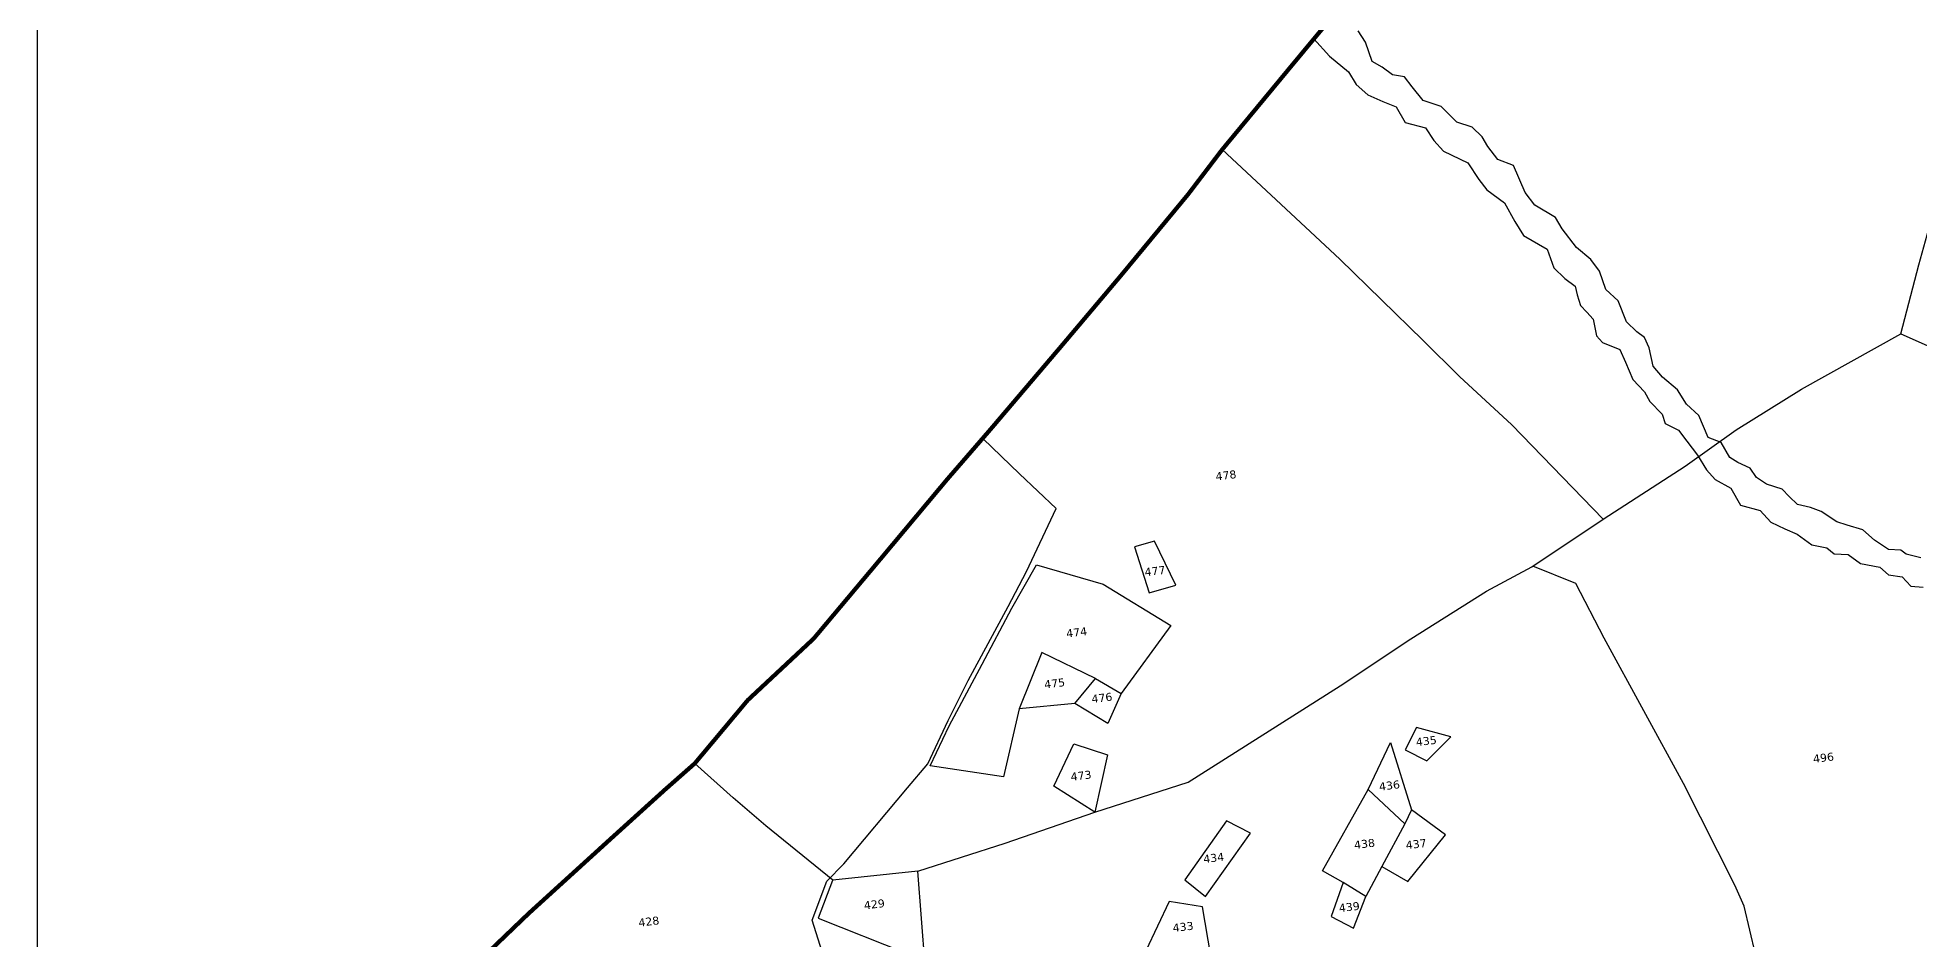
# Model space of a CAD drawing. Header units: inches. Extents: x 390087 to 397577, y 1846635 to 1854057.
# Drawn here: x 390087 to 394538, y 1849448 to 1851580 of the extents above; entities that cross this region are included whole.
import ezdxf

# ---------------------------------------------------------------- set-up
doc = ezdxf.new("R2010")
doc.units = ezdxf.units.IN
doc.header["$MEASUREMENT"] = 0
for name, color, linetype in [('BND', 6, 'Continuous'), ('NALA', 4, 'Continuous'), ('ROAD', 1, 'Continuous'), ('SY.AREA', 7, 'Continuous'), ('TEXT', 7, 'Continuous')]:
    doc.layers.add(name, color=color, linetype=linetype)
doc.styles.get("Standard").update_dxf_attribs({"font": 'verdana.ttf'})

msp = doc.modelspace()

# ---------------------------------------------------------------- linework, layer by layer
at = {"color": 0}
msp.add_lwpolyline([(390086.8, 1854056.4), (397577.3, 1854056.4), (397577.3, 1846635), (390086.8, 1846635)], close=True, dxfattribs=at)
at = {"layer": 'BND', "lineweight": 30, "const_width": 10}
msp.add_lwpolyline([(390480.7, 1848785.6), (390622, 1848913.9), (390641.5, 1848935.4), (390736.9, 1849024), (390786.5, 1849074.9), (390835, 1849125.3), (391030.8, 1849300.8), (391249, 1849509.8), (391441.6, 1849684.9), (391571.2, 1849802.2), (391641.4, 1849864), (391766.6, 1850013.4), (391922.7, 1850159.1), (392064.6, 1850328), (392239.2, 1850536.4), (392339.2, 1850651.7), (392509.4, 1850851.6), (392650.7, 1851018.8), (392808.4, 1851209.3), (392888.3, 1851314.2), (393059.1, 1851520.5), (393139.3, 1851616.8)], dxfattribs=at)
at = {"layer": 'NALA'}
for points in [[(394541.7, 1850350.4), (394507.5, 1850358.5), (394494.7, 1850368.4), (394465.6, 1850369.9), (394431.9, 1850391.7), (394405, 1850416.6), (394367.6, 1850427.1), (394342.8, 1850434.9), (394305.8, 1850459.2), (394280.8, 1850469.1), (394250.3, 1850476.2), (394230.7, 1850494.7), (394213.8, 1850512.4), (394177.1, 1850523.8), (394153.4, 1850540.3), (394138.4, 1850562.3), (394109.3, 1850575.3), (394089.8, 1850587.3), (394069.6, 1850622.4), (394038.5, 1850634.4), (394016.7, 1850686.3), (393987.3, 1850713.7), (393965.9, 1850747.2), (393930.4, 1850777.4), (393908.5, 1850802.9), (393899.5, 1850846.5), (393887.8, 1850871), (393869.6, 1850884), (393845.5, 1850908.3), (393825.7, 1850957.8), (393796.4, 1850984.5), (393781.8, 1851027.4), (393761, 1851055.1), (393727.2, 1851083.4), (393693.6, 1851127.6), (393677.9, 1851154.3), (393628.8, 1851183.6), (393605.6, 1851213.9), (393578.2, 1851277.7), (393541.1, 1851291.9), (393517.2, 1851322.1), (393504.2, 1851345), (393480.2, 1851367.9), (393444.1, 1851380), (393407, 1851417.3), (393364.9, 1851430.9), (393338.4, 1851463.7), (393320.3, 1851487.4), (393292.3, 1851491.9), (393267.8, 1851509.8), (393243.7, 1851523.5), (393228, 1851569.1), (393210.9, 1851595.9)], [(393106.1, 1851577), (393143.2, 1851535.8), (393188.2, 1851498.8), (393206.2, 1851469.3), (393233.8, 1851444.5), (393269, 1851428.7), (393300.9, 1851416), (393322.1, 1851379.2), (393369.9, 1851366.3), (393389.5, 1851336.3), (393412.7, 1851311.7), (393470.3, 1851284.2), (393496.1, 1851244.8), (393515, 1851220.4), (393557.1, 1851189.5), (393581.6, 1851145.1), (393602.2, 1851112.3), (393658.2, 1851079.5), (393673.8, 1851035.3), (393699.3, 1851010.3), (393723.9, 1850992.4), (393729.2, 1850972.1), (393736.7, 1850946.3), (393751.9, 1850930.9), (393766.9, 1850914), (393774.7, 1850874.6), (393788.9, 1850859), (393829.9, 1850842.4), (393842.9, 1850813), (393860.3, 1850771.9), (393888.5, 1850742.1), (393900.6, 1850719.8), (393929.6, 1850689.5), (393937.4, 1850667.4), (393968.9, 1850651.8), (393988.2, 1850625.5), (394013.2, 1850592.5), (394034.8, 1850558.4), (394055, 1850534.9), (394092.1, 1850514.9), (394115.1, 1850474.5), (394161.4, 1850462.1), (394187.3, 1850434.3), (394220.3, 1850418.2), (394248.9, 1850406), (394283.8, 1850380.7), (394319.3, 1850373.5), (394336.9, 1850359.8), (394370.3, 1850358.1), (394399, 1850336.4), (394444.8, 1850328.3), (394465.1, 1850309.9), (394497.4, 1850305.2), (394518.2, 1850283.3), (394547.4, 1850280.4)]]:
    msp.add_lwpolyline(points, dxfattribs=at)
at = {"layer": 'ROAD'}
msp.add_lwpolyline([(391923.3, 1848673.1), (391960.1, 1848699.8), (392029.4, 1848752.2), (392041.4, 1848774.5), (392051.8, 1848810.8), (392054.9, 1848874.6), (392053.6, 1848969.8), (392042.7, 1849071.3), (392039.2, 1849135.6), (391966, 1849346.2), (391918.7, 1849493.8), (391953.6, 1849585.3), (391994.2, 1849626.3), (392144.3, 1849806.5), (392193, 1849862.9), (392241.2, 1849965.8), (392287.8, 1850060.4), (392382.7, 1850234.8), (392426.3, 1850318), (392496.5, 1850466.4), (392409.5, 1850548.8), (392322.6, 1850632.5)], dxfattribs=at)
at = {"layer": 'SY.AREA'}
for points in [[(393790.4, 1850441.4), (393984, 1850566.5), (394104.6, 1850653), (394259.8, 1850748.9), (394494.8, 1850879.2), (394537.3, 1851042.5), (394560.4, 1851128.2), (394608.2, 1851315.9), (394636.9, 1851412.5), (394665.1, 1851559.3), (394709.6, 1851765.6), (394741.2, 1851953.7), (394757.6, 1852050.3), (394776, 1852186.7), (394629.9, 1852172.6), (394355.1, 1852145.6), (394293.2, 1852137), (394218.9, 1852130.8), (393935.5, 1852110.5), (393640.2, 1852114.8)], [(392169.3, 1849608.9), (392375.7, 1849675.5), (392588, 1849748.4), (392491, 1849810.5), (392538.2, 1849910.5), (392617.8, 1849884.4), (392588, 1849748.4), (392808.3, 1849819.4), (393167.9, 1850047.6), (393335.2, 1850158.3), (393514.2, 1850271.6), (393621.7, 1850329.1), (393790.4, 1850441.4), (393574.4, 1850664.2), (393450.3, 1850778.6), (393364.7, 1850864.1), (393167.6, 1851056.5), (392889, 1851315.1)], [(394494.8, 1850879.2), (394599.7, 1850833.1), (394688.8, 1850797), (394761, 1850774.2), (394740.7, 1850648.1)], [(392682, 1850375.8), (392716.3, 1850267.4), (392779.1, 1850285.6), (392729.1, 1850389.4), (392682, 1850375.8)], [(392540.8, 1850005.6), (392409.1, 1849993.3), (392371.6, 1849832.6), (392198.4, 1849858.1), (392243.4, 1849953.2), (392321.6, 1850098.8), (392391.7, 1850231.2), (392449.7, 1850333.5), (392607.6, 1850287.8), (392767.4, 1850190), (392650, 1850028.9)], [(394164.1, 1849356.5), (394124.2, 1849526.6), (394102, 1849575.8), (393980.3, 1849816.7), (393792.6, 1850160.3), (393725.3, 1850289.2), (393623.9, 1850330.5)], [(392589.5, 1850064.9), (392462.2, 1850126.1), (392409.1, 1849993.3)], [(392650, 1850028.9), (392618.4, 1849958.5), (392540.8, 1850005.6), (392589.5, 1850064.9), (392650, 1850028.9)], [(393349, 1849948.6), (393322.2, 1849896.4), (393372.8, 1849870.3), (393429.7, 1849927.1), (393349, 1849948.6)], [(393234.2, 1849802.2), (393286.9, 1849913.6), (393337.2, 1849754.4)], [(391933.7, 1849499.3), (391967.7, 1849587.6), (391809.8, 1849716.3), (391732, 1849782.6), (391641.4, 1849864)], [(393174.9, 1849582.6), (393146.6, 1849501.9), (393199.8, 1849474.5), (393228.8, 1849549.4), (393174.9, 1849582.6), (393126.7, 1849609.8), (393234.2, 1849802.2), (393321.4, 1849720.9), (393266.5, 1849620.4), (393228.8, 1849549.4)], [(393266.5, 1849620.4), (393328.2, 1849584.9), (393417.5, 1849695.4), (393337.2, 1849754.4), (393321.4, 1849720.9)], [(392143.8, 1849385), (392186.2, 1849385.1), (392169.3, 1849608.9), (391967.7, 1849587.6)], [(391903.3, 1849154.3), (391973.1, 1849223.7), (392058.1, 1849300.3), (392119.9, 1849361.1), (392143.8, 1849385), (392144.6, 1849413.6), (391933.9, 1849497.2)]]:
    msp.add_lwpolyline(points, dxfattribs=at)
for points in [[(392899.1, 1849728.6), (392800.9, 1849588.7), (392849.8, 1849549.1), (392955.9, 1849699.1)], [(392708.7, 1849420.6), (392862.1, 1849408.8), (392842.8, 1849525), (392764, 1849537.7)]]:
    msp.add_lwpolyline(points, close=True, dxfattribs=at)

# ---------------------------------------------------------------- texts
at = {"layer": 'TEXT'}
for s, p in [('478', (392874.5, 1850532.7)), ('477', (392706.6, 1850306.5)), ('474', (392521.3, 1850161.5)), ('475', (392469.1, 1850040.9)), ('476', (392581, 1850006.7)), ('435', (393348.4, 1849904.7)), ('496', (394288, 1849865.2)), ('473', (392531.7, 1849822.7)), ('436', (393261.3, 1849799.4)), ('438', (393202.2, 1849661.5)), ('437', (393324.5, 1849661)), ('434', (392845.5, 1849628.3)), ('429', (392042.7, 1849518.6)), ('428', (391509.2, 1849477.8)), ('439', (393166.2, 1849512.3)), ('433', (392773.1, 1849465.3))]:
    msp.add_text(s, height=18.93, rotation=7.034, dxfattribs=at).set_placement(p)

doc.saveas('drawing.dxf')
